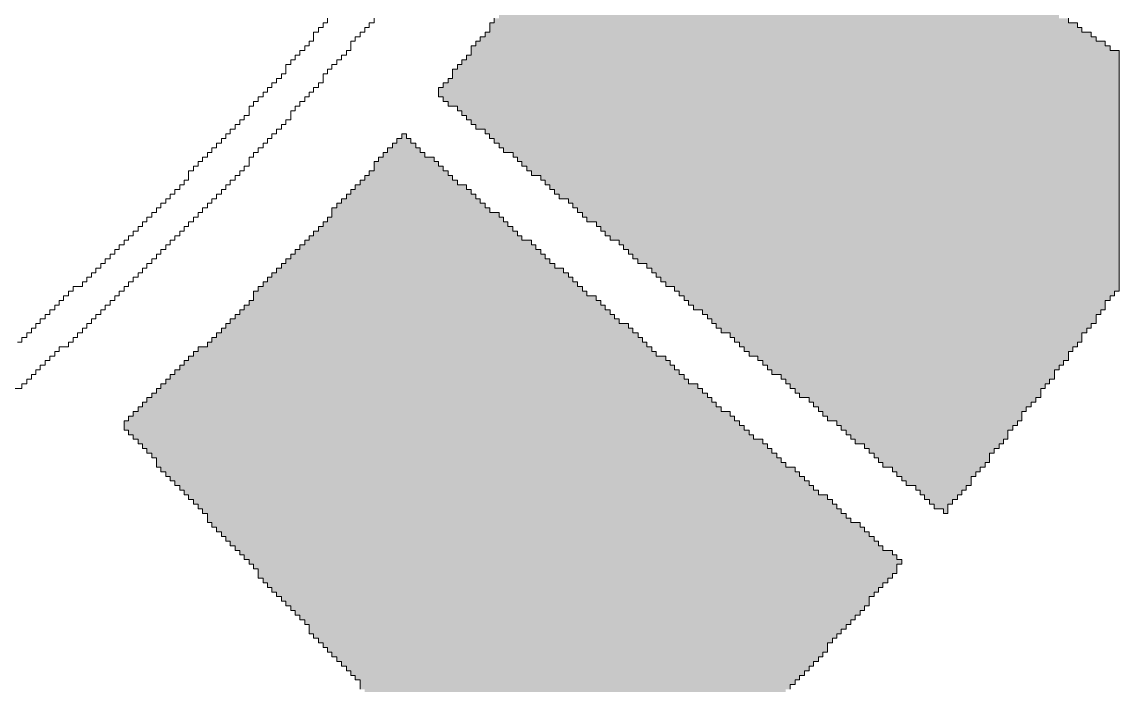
# Model space of a CAD drawing. Header units: millimetres. Extents: x 76.6 to 106.3, y -138 to -109.2.
# Drawn here: x 101.23 to 106.25, y -132.19 to -129.15 of the extents above; entities that cross this region are included whole.
import ezdxf

# ---------------------------------------------------------------- set-up
doc = ezdxf.new("R2010")
doc.units = ezdxf.units.MM
doc.header["$MEASUREMENT"] = 0
doc.layers.add('Layer 1', color=7, linetype='Continuous', lineweight=0)

msp = doc.modelspace()

# ---------------------------------------------------------------- hatches: boundary and pattern name
at = {"layer": 'Layer 1', "true_color": 0x000000, "transparency": 33554687}
h = msp.add_hatch(color=18, dxfattribs=at)
h.dxf.hatch_style = 2
h.paths.add_polyline_path([(105.4683, -131.4022), (105.448, -131.4022), (105.448, -131.3811), (105.4048, -131.3811), (105.4048, -131.36), (105.3845, -131.36), (105.3845, -131.3387), (105.3616, -131.3387), (105.3616, -131.3176), (105.3413, -131.3176), (105.3413, -131.2965), (105.321, -131.2965), (105.321, -131.2752), (105.2777, -131.2752), (105.2777, -131.2541), (105.2575, -131.2541), (105.2575, -131.233), (105.2346, -131.233), (105.2346, -131.2117), (105.2143, -131.2117), (105.2143, -131.1906), (105.171, -131.1906), (105.171, -131.1695), (105.1507, -131.1695), (105.1507, -131.1482), (105.1305, -131.1482), (105.1305, -131.1271), (105.1076, -131.1271), (105.1076, -131.106), (105.0873, -131.106), (105.0873, -131.0847), (105.044, -131.0847), (105.044, -131.0636), (105.0237, -131.0636), (105.0237, -131.0425), (105.0035, -131.0425), (105.0035, -131.0212), (104.9806, -131.0212), (104.9806, -131.0001), (104.9603, -131.0001), (104.9603, -130.979), (104.9171, -130.979), (104.9171, -130.9577), (104.8968, -130.9577), (104.8968, -130.9366), (104.8764, -130.9366), (104.8764, -130.9155), (104.8536, -130.9155), (104.8536, -130.8942), (104.8333, -130.8942), (104.8333, -130.8731), (104.79, -130.8731), (104.79, -130.852), (104.7698, -130.852), (104.7698, -130.8307), (104.7469, -130.8307), (104.7469, -130.8096), (104.7266, -130.8096), (104.7266, -130.7885), (104.7063, -130.7885), (104.7063, -130.7672), (104.6631, -130.7672), (104.6631, -130.7461), (104.6428, -130.7461), (104.6428, -130.725), (104.6225, -130.725), (104.6225, -130.7037), (104.5996, -130.7037), (104.5996, -130.6826), (104.559, -130.6826), (104.559, -130.6615), (104.5361, -130.6615), (104.5361, -130.6402), (104.5158, -130.6402), (104.5158, -130.6191), (104.4929, -130.6191), (104.4929, -130.598), (104.4726, -130.598), (104.4726, -130.5767), (104.432, -130.5767), (104.432, -130.5556), (104.4091, -130.5556), (104.4091, -130.5345), (104.3888, -130.5345), (104.3888, -130.5132), (104.3684, -130.5132), (104.3684, -130.4921), (104.3455, -130.4921), (104.3455, -130.471), (104.305, -130.471), (104.305, -130.4497), (104.2821, -130.4497), (104.2821, -130.4286), (104.2617, -130.4286), (104.2617, -130.4075), (104.2389, -130.4075), (104.2389, -130.3862), (104.2186, -130.3862), (104.2186, -130.3651), (104.1779, -130.3651), (104.1779, -130.344), (104.1551, -130.344), (104.1551, -130.3227), (104.1347, -130.3227), (104.1347, -130.3016), (104.1145, -130.3016), (104.1145, -130.2805), (104.0916, -130.2805), (104.0916, -130.2592), (104.0509, -130.2592), (104.0509, -130.2381), (104.0281, -130.2381), (104.0281, -130.217), (104.0078, -130.217), (104.0078, -130.1957), (103.9849, -130.1957), (103.9849, -130.1746), (103.9646, -130.1746), (103.9646, -130.1535), (103.9239, -130.1535), (103.9239, -130.1322), (103.9011, -130.1322), (103.9011, -130.1111), (103.8807, -130.1111), (103.8807, -130.09), (103.8605, -130.09), (103.8605, -130.0687), (103.8173, -130.0687), (103.8173, -130.0476), (103.7969, -130.0476), (103.7969, -130.0265), (103.7741, -130.0265), (103.7741, -130.0052), (103.7537, -130.0052), (103.7537, -129.9841), (103.7335, -129.9841), (103.7335, -129.963), (103.6903, -129.963), (103.6903, -129.9417), (103.6699, -129.9417), (103.6699, -129.9206), (103.6471, -129.9206), (103.6471, -129.8995), (103.6268, -129.8995), (103.6268, -129.8782), (103.6065, -129.8782), (103.6065, -129.8571), (103.5633, -129.8571), (103.5633, -129.836), (103.5429, -129.836), (103.5429, -129.8147), (103.5201, -129.8147), (103.5201, -129.7936), (103.4997, -129.7936), (103.4997, -129.7725), (103.4795, -129.7725), (103.4795, -129.7512), (103.4363, -129.7512), (103.4363, -129.7301), (103.4159, -129.7301), (103.4159, -129.709), (103.3931, -129.709), (103.3931, -129.6877), (103.3727, -129.6877), (103.3727, -129.6666), (103.3525, -129.6666), (103.3525, -129.6455), (103.3093, -129.6455), (103.3093, -129.6242), (103.2889, -129.6242), (103.2889, -129.6031), (103.2661, -129.6031), (103.2661, -129.582), (103.2458, -129.582), (103.2458, -129.5607), (103.2255, -129.5607), (103.2255, -129.5396), (103.1823, -129.5396), (103.1823, -129.5185), (103.1594, -129.5185), (103.1594, -129.4972), (103.1391, -129.4972), (103.1391, -129.4761), (103.1391, -129.455), (103.1594, -129.455), (103.1594, -129.4337), (103.1823, -129.4337), (103.1823, -129.4126), (103.2026, -129.4126), (103.2026, -129.3915), (103.2026, -129.3702), (103.2255, -129.3702), (103.2255, -129.3491), (103.2458, -129.3491), (103.2458, -129.328), (103.2661, -129.328), (103.2661, -129.3067), (103.2889, -129.3067), (103.2889, -129.2856), (103.2889, -129.2645), (103.3093, -129.2645), (103.3093, -129.2432), (103.3296, -129.2432), (103.3296, -129.2221), (103.3525, -129.2221), (103.3525, -129.201), (103.3728, -129.201), (103.3728, -129.1797), (103.3728, -129.1797), (103.3728, -129.1586), (103.393, -129.1586), (103.393, -129.1375), (103.416, -129.1375), (103.416, -129.1162), (103.4363, -129.1162), (103.4363, -129.0951), (103.4565, -129.0951), (103.4565, -129.074), (103.4566, -129.074), (103.4566, -129.0527), (103.4794, -129.0527), (103.4794, -129.0316), (103.4998, -129.0316), (103.4998, -129.0105), (103.5201, -129.0105), (103.5201, -128.9892), (103.52, -128.9892), (103.52, -128.9681), (103.543, -128.9681), (103.543, -128.947), (103.5633, -128.947), (103.5633, -128.9257), (103.5835, -128.9257), (103.5835, -128.9046), (103.5836, -128.9046), (103.5836, -128.8835), (103.6064, -128.8835), (103.6064, -128.8622), (103.6268, -128.8622), (103.6268, -128.8411), (103.6471, -128.8411), (103.6471, -128.82), (103.6471, -128.7987), (103.67, -128.7987), (103.67, -128.7776), (103.6902, -128.7776), (103.6902, -128.7565), (103.7105, -128.7565), (103.7105, -128.7352), (103.7106, -128.7352), (103.7106, -128.7141), (103.7335, -128.7141), (103.7335, -128.693), (103.7538, -128.693), (103.7538, -128.6717), (103.7538, -128.6506), (103.7741, -128.6506), (103.7741, -128.6295), (103.7969, -128.6295), (103.7969, -128.6082), (103.8172, -128.6082), (103.8172, -128.5871), (103.8172, -128.566), (103.8376, -128.566), (103.8376, -128.5447), (103.8605, -128.5447), (103.8605, -128.5236), (103.8605, -128.5025), (103.8808, -128.5025), (103.8808, -128.4812), (103.901, -128.4812), (103.901, -128.4601), (103.9239, -128.4601), (103.9239, -128.439), (103.9239, -128.4177), (103.9442, -128.4177), (103.9442, -128.3966), (103.9646, -128.3966), (103.9646, -128.3755), (103.9645, -128.3755), (103.9645, -128.3542), (103.9849, -128.3542), (103.9849, -128.3331), (104.0078, -128.3331), (104.0078, -128.312), (104.0078, -128.2907), (104.0281, -128.2907), (104.0281, -128.2696), (104.0509, -128.2696), (104.0509, -128.2485), (104.0509, -128.2272), (104.0712, -128.2272), (104.0712, -128.2061), (104.0916, -128.2061), (104.0916, -128.185), (104.0915, -128.185), (104.0915, -128.1637), (104.1145, -128.1637), (104.1145, -128.1426), (104.1348, -128.1426), (104.1348, -128.1215), (104.1348, -128.1002), (104.155, -128.1002), (104.155, -128.0791), (104.1779, -128.0791), (104.1779, -128.058), (104.1779, -128.0367), (104.1982, -128.0367), (104.1982, -128.0156), (104.2186, -128.0156), (104.2186, -127.9945), (104.2389, -127.9945), (104.2389, -128.0156), (104.282, -128.0156), (104.282, -128.0367), (104.3049, -128.0367), (104.3049, -128.058), (104.3455, -128.058), (104.3455, -128.0791), (104.3684, -128.0791), (104.3684, -128.1002), (104.4091, -128.1002), (104.4091, -128.1215), (104.4523, -128.1215), (104.4523, -128.1426), (104.4726, -128.1426), (104.4726, -128.1637), (104.5157, -128.1637), (104.5157, -128.185), (104.5361, -128.185), (104.5361, -128.2061), (104.5792, -128.2061), (104.5792, -128.2272), (104.5995, -128.2272), (104.5995, -128.2485), (104.6427, -128.2485), (104.6427, -128.2696), (104.6631, -128.2696), (104.6631, -128.2907), (104.7063, -128.2907), (104.7063, -128.312), (104.7469, -128.312), (104.7469, -128.3331), (104.7698, -128.3331), (104.7698, -128.3542), (104.8129, -128.3542), (104.8129, -128.3755), (104.8333, -128.3755), (104.8333, -128.3966), (104.8764, -128.3966), (104.8764, -128.4177), (104.8967, -128.4177), (104.8967, -128.439), (104.9399, -128.439), (104.9399, -128.4601), (104.9602, -128.4601), (104.9602, -128.4812), (105.0035, -128.4812), (105.0035, -128.5025), (105.0238, -128.5025), (105.0238, -128.5236), (105.067, -128.5236), (105.067, -128.5447), (105.1076, -128.5447), (105.1076, -128.566), (105.1304, -128.566), (105.1304, -128.5871), (105.171, -128.5871), (105.171, -128.6082), (105.1939, -128.6082), (105.1939, -128.6295), (105.2346, -128.6295), (105.2346, -128.6506), (105.2575, -128.6506), (105.2575, -128.6717), (105.2981, -128.6717), (105.2981, -128.693), (105.321, -128.693), (105.321, -128.7141), (105.3616, -128.7141), (105.3616, -128.7352), (105.4047, -128.7352), (105.4047, -128.7565), (105.425, -128.7565), (105.425, -128.7776), (105.4683, -128.7776), (105.4683, -128.7987), (105.4886, -128.7987), (105.4886, -128.82), (105.5318, -128.82), (105.5318, -128.8411), (105.5521, -128.8411), (105.5521, -128.8622), (105.5952, -128.8622), (105.5952, -128.8835), (105.6156, -128.8835), (105.6156, -128.9046), (105.6587, -128.9046), (105.6587, -128.9257), (105.702, -128.9257), (105.702, -128.947), (105.7223, -128.947), (105.7223, -128.9681), (105.7654, -128.9681), (105.7654, -128.9892), (105.7858, -128.9892), (105.7858, -129.0105), (105.8264, -129.0105), (105.8264, -129.0316), (105.8492, -129.0316), (105.8492, -129.0527), (105.8925, -129.0527), (105.8925, -129.074), (105.9127, -129.074), (105.9127, -129.0951), (105.956, -129.0951), (105.956, -129.1162), (105.9763, -129.1162), (105.9763, -129.1375), (106.0194, -129.1375), (106.0194, -129.1586), (106.0601, -129.1586), (106.0601, -129.1797), (106.0804, -129.1797), (106.0804, -129.201), (106.1236, -129.201), (106.1236, -129.2221), (106.1465, -129.2221), (106.1465, -129.2432), (106.1871, -129.2432), (106.1871, -129.2645), (106.2099, -129.2645), (106.2099, -129.2856), (106.2505, -129.2856), (106.2505, -129.3067), (106.2506, -129.3067), (106.2506, -129.328), (106.2506, -129.328), (106.2506, -129.3491), (106.2506, -129.3491), (106.2506, -129.3702), (106.2506, -129.3702), (106.2506, -129.3915), (106.2506, -129.4126), (106.2506, -129.4126), (106.2506, -129.4337), (106.2506, -129.4337), (106.2506, -129.455), (106.2506, -129.455), (106.2506, -129.4761), (106.2506, -129.4972), (106.2506, -129.4972), (106.2506, -129.5185), (106.2506, -129.5185), (106.2506, -129.5396), (106.2506, -129.5607), (106.2506, -129.5607), (106.2506, -129.582), (106.2506, -129.582), (106.2506, -129.6031), (106.2505, -129.6031), (106.2505, -129.6242), (106.2506, -129.6242), (106.2506, -129.6455), (106.2506, -129.6666), (106.2505, -129.6666), (106.2505, -129.6877), (106.2506, -129.6877), (106.2506, -129.709), (106.2505, -129.709), (106.2505, -129.7301), (106.2506, -129.7301), (106.2506, -129.7512), (106.2506, -129.7725), (106.2505, -129.7725), (106.2505, -129.7936), (106.2506, -129.7936), (106.2506, -129.8147), (106.2505, -129.8147), (106.2505, -129.836), (106.2506, -129.836), (106.2506, -129.8571), (106.2506, -129.8782), (106.2506, -129.8782), (106.2506, -129.8995), (106.2506, -129.8995), (106.2506, -129.9206), (106.2505, -129.9206), (106.2505, -129.9417), (106.2506, -129.9417), (106.2506, -129.963), (106.2506, -129.9841), (106.2505, -129.9841), (106.2505, -130.0052), (106.2506, -130.0052), (106.2506, -130.0265), (106.2505, -130.0265), (106.2505, -130.0476), (106.2506, -130.0476), (106.2506, -130.0687), (106.2506, -130.09), (106.2505, -130.09), (106.2505, -130.1111), (106.2506, -130.1111), (106.2506, -130.1322), (106.2505, -130.1322), (106.2505, -130.1535), (106.2506, -130.1535), (106.2506, -130.1746), (106.2506, -130.1746), (106.2506, -130.1957), (106.2506, -130.1957), (106.2506, -130.217), (106.2506, -130.217), (106.2506, -130.2381), (106.2505, -130.2381), (106.2505, -130.2592), (106.2506, -130.2592), (106.2506, -130.2805), (106.2506, -130.2805), (106.2506, -130.3016), (106.2505, -130.3016), (106.2505, -130.3227), (106.2506, -130.3227), (106.2506, -130.344), (106.2505, -130.344), (106.2505, -130.3651), (106.2506, -130.3651), (106.2506, -130.3862), (106.2303, -130.3862), (106.2303, -130.4075), (106.2099, -130.4075), (106.2099, -130.4286), (106.1871, -130.4286), (106.1871, -130.4497), (106.1871, -130.4497), (106.1871, -130.471), (106.1667, -130.471), (106.1667, -130.4921), (106.1464, -130.4921), (106.1464, -130.5132), (106.1465, -130.5132), (106.1465, -130.5345), (106.1236, -130.5345), (106.1236, -130.5556), (106.1033, -130.5556), (106.1033, -130.5767), (106.0804, -130.5767), (106.0804, -130.598), (106.0804, -130.598), (106.0804, -130.6191), (106.0601, -130.6191), (106.0601, -130.6402), (106.0398, -130.6402), (106.0398, -130.6615), (106.0195, -130.6615), (106.0195, -130.6826), (106.0195, -130.7037), (105.9966, -130.7037), (105.9966, -130.725), (105.9763, -130.725), (105.9763, -130.7461), (105.956, -130.7461), (105.956, -130.7672), (105.956, -130.7885), (105.9331, -130.7885), (105.9331, -130.8096), (105.9128, -130.8096), (105.9128, -130.8307), (105.8925, -130.8307), (105.8925, -130.852), (105.8924, -130.852), (105.8924, -130.8731), (105.8696, -130.8731), (105.8696, -130.8942), (105.8493, -130.8942), (105.8493, -130.9155), (105.8264, -130.9155), (105.8264, -130.9366), (105.8061, -130.9366), (105.8061, -130.9577), (105.8061, -130.9577), (105.8061, -130.979), (105.7858, -130.979), (105.7858, -131.0001), (105.7655, -131.0001), (105.7655, -131.0212), (105.7426, -131.0212), (105.7426, -131.0425), (105.7425, -131.0425), (105.7425, -131.0636), (105.7222, -131.0636), (105.7222, -131.0847), (105.702, -131.0847), (105.702, -131.106), (105.6791, -131.106), (105.6791, -131.1271), (105.6588, -131.1271), (105.6588, -131.1482), (105.6587, -131.1482), (105.6587, -131.1695), (105.6384, -131.1695), (105.6384, -131.1906), (105.6156, -131.1906), (105.6156, -131.2117), (105.5953, -131.2117), (105.5953, -131.233), (105.575, -131.233), (105.575, -131.2541), (105.5749, -131.2541), (105.5749, -131.2752), (105.5521, -131.2752), (105.5521, -131.2965), (105.5318, -131.2965), (105.5318, -131.3176), (105.5115, -131.3176), (105.5115, -131.3387), (105.4886, -131.3387), (105.4886, -131.36), (105.4683, -131.36), (105.4683, -131.3811)])
h = msp.add_hatch(color=18, dxfattribs=at)
h.dxf.hatch_style = 2
h.paths.add_polyline_path([(102.9918, -129.6666), (102.9918, -129.6877), (103.0121, -129.6877), (103.0121, -129.709), (103.035, -129.709), (103.035, -129.7301), (103.0553, -129.7301), (103.0553, -129.7512), (103.0756, -129.7512), (103.0756, -129.7725), (103.1187, -129.7725), (103.1187, -129.7936), (103.139, -129.7936), (103.139, -129.8147), (103.1594, -129.8147), (103.1594, -129.836), (103.1823, -129.836), (103.1823, -129.8571), (103.2026, -129.8571), (103.2026, -129.8782), (103.2255, -129.8782), (103.2255, -129.8995), (103.2661, -129.8995), (103.2661, -129.9206), (103.2889, -129.9206), (103.2889, -129.9417), (103.3092, -129.9417), (103.3092, -129.963), (103.3296, -129.963), (103.3296, -129.9841), (103.3524, -129.9841), (103.3524, -130.0052), (103.3728, -130.0052), (103.3728, -130.0265), (103.4159, -130.0265), (103.4159, -130.0476), (103.4362, -130.0476), (103.4362, -130.0687), (103.4565, -130.0687), (103.4565, -130.09), (103.4794, -130.09), (103.4794, -130.1111), (103.4997, -130.1111), (103.4997, -130.1322), (103.52, -130.1322), (103.52, -130.1535), (103.5633, -130.1535), (103.5633, -130.1746), (103.5836, -130.1746), (103.5836, -130.1957), (103.6065, -130.1957), (103.6065, -130.217), (103.6268, -130.217), (103.6268, -130.2381), (103.6471, -130.2381), (103.6471, -130.2592), (103.67, -130.2592), (103.67, -130.2805), (103.7106, -130.2805), (103.7106, -130.3016), (103.7334, -130.3016), (103.7334, -130.3227), (103.7537, -130.3227), (103.7537, -130.344), (103.774, -130.344), (103.774, -130.3651), (103.7969, -130.3651), (103.7969, -130.3862), (103.8172, -130.3862), (103.8172, -130.4075), (103.8604, -130.4075), (103.8604, -130.4286), (103.8807, -130.4286), (103.8807, -130.4497), (103.9011, -130.4497), (103.9011, -130.471), (103.9239, -130.471), (103.9239, -130.4921), (103.9442, -130.4921), (103.9442, -130.5132), (103.9646, -130.5132), (103.9646, -130.5345), (104.0078, -130.5345), (104.0078, -130.5556), (104.0281, -130.5556), (104.0281, -130.5767), (104.051, -130.5767), (104.051, -130.598), (104.0713, -130.598), (104.0713, -130.6191), (104.0916, -130.6191), (104.0916, -130.6402), (104.1144, -130.6402), (104.1144, -130.6615), (104.1347, -130.6615), (104.1347, -130.6826), (104.178, -130.6826), (104.178, -130.7037), (104.1983, -130.7037), (104.1983, -130.725), (104.2186, -130.725), (104.2186, -130.7461), (104.2389, -130.7461), (104.2389, -130.7672), (104.2618, -130.7672), (104.2618, -130.7885), (104.2821, -130.7885), (104.2821, -130.8096), (104.3253, -130.8096), (104.3253, -130.8307), (104.3456, -130.8307), (104.3456, -130.852), (104.3684, -130.852), (104.3684, -130.8731), (104.3888, -130.8731), (104.3888, -130.8942), (104.4091, -130.8942), (104.4091, -130.9155), (104.4319, -130.9155), (104.4319, -130.9366), (104.4726, -130.9366), (104.4726, -130.9577), (104.4929, -130.9577), (104.4929, -130.979), (104.5158, -130.979), (104.5158, -131.0001), (104.536, -131.0001), (104.536, -131.0212), (104.5589, -131.0212), (104.5589, -131.0425), (104.5792, -131.0425), (104.5792, -131.0636), (104.6225, -131.0636), (104.6225, -131.0847), (104.6428, -131.0847), (104.6428, -131.106), (104.6631, -131.106), (104.6631, -131.1271), (104.686, -131.1271), (104.686, -131.1482), (104.7063, -131.1482), (104.7063, -131.1695), (104.7266, -131.1695), (104.7266, -131.1906), (104.7698, -131.1906), (104.7698, -131.2117), (104.7901, -131.2117), (104.7901, -131.233), (104.813, -131.233), (104.813, -131.2541), (104.8333, -131.2541), (104.8333, -131.2752), (104.8536, -131.2752), (104.8536, -131.2965), (104.8765, -131.2965), (104.8765, -131.3176), (104.9171, -131.3176), (104.9171, -131.3387), (104.9399, -131.3387), (104.9399, -131.36), (104.9602, -131.36), (104.9602, -131.3811), (104.9806, -131.3811), (104.9806, -131.4022), (105.0034, -131.4022), (105.0034, -131.4235), (105.0238, -131.4235), (105.0238, -131.4446), (105.0669, -131.4446), (105.0669, -131.4657), (105.0872, -131.4657), (105.0872, -131.487), (105.1075, -131.487), (105.1075, -131.5081), (105.1304, -131.5081), (105.1304, -131.5292), (105.1508, -131.5292), (105.1508, -131.5505), (105.171, -131.5505), (105.171, -131.5716), (105.2143, -131.5716), (105.2143, -131.5927), (105.2346, -131.5927), (105.2346, -131.614), (105.2575, -131.614), (105.2575, -131.6351), (105.2346, -131.6351), (105.2346, -131.6562), (105.2346, -131.6562), (105.2346, -131.6775), (105.2143, -131.6775), (105.2143, -131.6986), (105.194, -131.6986), (105.194, -131.7197), (105.1711, -131.7197), (105.1711, -131.741), (105.1508, -131.741), (105.1508, -131.7621), (105.1304, -131.7621), (105.1304, -131.7832), (105.1076, -131.7832), (105.1076, -131.8045), (105.1076, -131.8045), (105.1076, -131.8256), (105.0872, -131.8256), (105.0872, -131.8467), (105.0669, -131.8467), (105.0669, -131.868), (105.0441, -131.868), (105.0441, -131.8891), (105.0237, -131.8891), (105.0237, -131.9102), (105.0034, -131.9102), (105.0034, -131.9315), (104.9806, -131.9315), (104.9806, -131.9526), (104.9603, -131.9526), (104.9603, -131.9737), (104.94, -131.9737), (104.94, -131.995), (104.9171, -131.995), (104.9171, -132.0161), (104.9171, -132.0161), (104.9171, -132.0372), (104.8968, -132.0372), (104.8968, -132.0585), (104.8764, -132.0585), (104.8764, -132.0796), (104.8536, -132.0796), (104.8536, -132.1007), (104.8332, -132.1007), (104.8332, -132.122), (104.8129, -132.122), (104.8129, -132.1431), (104.7901, -132.1431), (104.7901, -132.1642), (104.7697, -132.1642), (104.7697, -132.1855), (104.7469, -132.1855), (104.7469, -132.2066), (104.7266, -132.2066), (104.7266, -132.2277), (104.7063, -132.2277), (104.7063, -132.249), (104.686, -132.249), (104.686, -132.2701), (104.6631, -132.2701), (104.6631, -132.2912), (104.6631, -132.2912), (104.6631, -132.3125), (104.6428, -132.3125), (104.6428, -132.3336), (104.6224, -132.3336), (104.6224, -132.3547), (104.5996, -132.3547), (104.5996, -132.376), (104.5792, -132.376), (104.5792, -132.3971), (104.5589, -132.3971), (104.5589, -132.4182), (104.5361, -132.4182), (104.5361, -132.4395), (104.5158, -132.4395), (104.5158, -132.4606), (104.4929, -132.4606), (104.4929, -132.4817), (104.4726, -132.4817), (104.4726, -132.503), (104.4523, -132.503), (104.4523, -132.5241), (104.432, -132.5241), (104.432, -132.5452), (104.4091, -132.5452), (104.4091, -132.5665), (104.3888, -132.5665), (104.3888, -132.5876), (104.3684, -132.5876), (104.3684, -132.6087), (104.3456, -132.6087), (104.3456, -132.63), (104.3253, -132.63), (104.3253, -132.6511), (104.305, -132.6511), (104.305, -132.6722), (104.2821, -132.6722), (104.2821, -132.6935), (104.2617, -132.6935), (104.2617, -132.7146), (104.2389, -132.7146), (104.2389, -132.7357), (104.2185, -132.7357), (104.2185, -132.757), (104.1982, -132.757), (104.1982, -132.7781), (104.1779, -132.7781), (104.1779, -132.7992), (104.155, -132.7992), (104.155, -132.8205), (104.1347, -132.8205), (104.1347, -132.8416), (104.1144, -132.8416), (104.1144, -132.8627), (104.0915, -132.8627), (104.0915, -132.884), (104.0712, -132.884), (104.0712, -132.9051), (104.0509, -132.9051), (104.0509, -132.9262), (104.028, -132.9262), (104.028, -132.9475), (104.0078, -132.9475), (104.0078, -132.9686), (103.9849, -132.9686), (103.9849, -132.9897), (103.9646, -132.9897), (103.9646, -133.011), (103.9239, -133.011), (103.9239, -133.0321), (103.901, -133.0321), (103.901, -133.0532), (103.8807, -133.0532), (103.8807, -133.0745), (103.8604, -133.0745), (103.8604, -133.0956), (103.8375, -133.0956), (103.8375, -133.1167), (103.8172, -133.1167), (103.8172, -133.138), (103.7969, -133.138), (103.7969, -133.1591), (103.774, -133.1591), (103.774, -133.1802), (103.7537, -133.1802), (103.7537, -133.2015), (103.7105, -133.2015), (103.7105, -133.1802), (103.6902, -133.1802), (103.6902, -133.1591), (103.6699, -133.1591), (103.6699, -133.138), (103.647, -133.138), (103.647, -133.1167), (103.6267, -133.1167), (103.6267, -133.0956), (103.6064, -133.0956), (103.6064, -133.0745), (103.5835, -133.0745), (103.5835, -133.0532), (103.5632, -133.0532), (103.5632, -133.0321), (103.5429, -133.0321), (103.5429, -133.011), (103.5201, -133.011), (103.5201, -132.9897), (103.4998, -132.9897), (103.4998, -132.9686), (103.4795, -132.9686), (103.4795, -132.9475), (103.4794, -132.9475), (103.4794, -132.9262), (103.4565, -132.9262), (103.4565, -132.9051), (103.4362, -132.9051), (103.4362, -132.884), (103.4159, -132.884), (103.4159, -132.8627), (103.393, -132.8627), (103.393, -132.8416), (103.3727, -132.8416), (103.3727, -132.8205), (103.3524, -132.8205), (103.3524, -132.7992), (103.3295, -132.7992), (103.3295, -132.7781), (103.3092, -132.7781), (103.3092, -132.757), (103.2889, -132.757), (103.2889, -132.7357), (103.2661, -132.7357), (103.2661, -132.7146), (103.2457, -132.7146), (103.2457, -132.6935), (103.2458, -132.6935), (103.2458, -132.6722), (103.2255, -132.6722), (103.2255, -132.6511), (103.2026, -132.6511), (103.2026, -132.63), (103.1823, -132.63), (103.1823, -132.6087), (103.1594, -132.6087), (103.1594, -132.5876), (103.1391, -132.5876), (103.1391, -132.5665), (103.1188, -132.5665), (103.1188, -132.5452), (103.0985, -132.5452), (103.0985, -132.5241), (103.0756, -132.5241), (103.0756, -132.503), (103.0553, -132.503), (103.0553, -132.4817), (103.0349, -132.4817), (103.0349, -132.4606), (103.0121, -132.4606), (103.0121, -132.4395), (103.0121, -132.4395), (103.0121, -132.4182), (102.9917, -132.4182), (102.9917, -132.3971), (102.9714, -132.3971), (102.9714, -132.376), (102.9486, -132.376), (102.9486, -132.3547), (102.9282, -132.3547), (102.9282, -132.3336), (102.9054, -132.3336), (102.9054, -132.3125), (102.8851, -132.3125), (102.8851, -132.2912), (102.8648, -132.2912), (102.8648, -132.2701), (102.8445, -132.2701), (102.8445, -132.249), (102.8216, -132.249), (102.8216, -132.2277), (102.8013, -132.2277), (102.8013, -132.2066), (102.7809, -132.2066), (102.7809, -132.1855), (102.7809, -132.1642), (102.7581, -132.1642), (102.7581, -132.1431), (102.7377, -132.1431), (102.7377, -132.122), (102.7174, -132.122), (102.7174, -132.1007), (102.6946, -132.1007), (102.6946, -132.0796), (102.6742, -132.0796), (102.6742, -132.0585), (102.6514, -132.0585), (102.6514, -132.0372), (102.6311, -132.0372), (102.6311, -132.0161), (102.6108, -132.0161), (102.6108, -131.995), (102.5905, -131.995), (102.5905, -131.9737), (102.5676, -131.9737), (102.5676, -131.9526), (102.5473, -131.9526), (102.5473, -131.9315), (102.5472, -131.9315), (102.5472, -131.9102), (102.5269, -131.9102), (102.5269, -131.8891), (102.5041, -131.8891), (102.5041, -131.868), (102.4837, -131.868), (102.4837, -131.8467), (102.4634, -131.8467), (102.4634, -131.8256), (102.4406, -131.8256), (102.4406, -131.8045), (102.4203, -131.8045), (102.4203, -131.7832), (102.3974, -131.7832), (102.3974, -131.7621), (102.3771, -131.7621), (102.3771, -131.741), (102.3568, -131.741), (102.3568, -131.7197), (102.3365, -131.7197), (102.3365, -131.6986), (102.3136, -131.6986), (102.3136, -131.6775), (102.3136, -131.6775), (102.3136, -131.6562), (102.2933, -131.6562), (102.2933, -131.6351), (102.273, -131.6351), (102.273, -131.614), (102.2501, -131.614), (102.2501, -131.5927), (102.2298, -131.5927), (102.2298, -131.5716), (102.2094, -131.5716), (102.2094, -131.5505), (102.1866, -131.5505), (102.1866, -131.5292), (102.1662, -131.5292), (102.1662, -131.5081), (102.1459, -131.5081), (102.1459, -131.487), (102.123, -131.487), (102.123, -131.4657), (102.1027, -131.4657), (102.1027, -131.4446), (102.0825, -131.4446), (102.0825, -131.4235), (102.0824, -131.4235), (102.0824, -131.4022), (102.0596, -131.4022), (102.0596, -131.3811), (102.0392, -131.3811), (102.0392, -131.36), (102.0189, -131.36), (102.0189, -131.3387), (101.9961, -131.3387), (101.9961, -131.3176), (101.9758, -131.3176), (101.9758, -131.2965), (101.9555, -131.2965), (101.9555, -131.2752), (101.9326, -131.2752), (101.9326, -131.2541), (101.9123, -131.2541), (101.9123, -131.233), (101.892, -131.233), (101.892, -131.2117), (101.8691, -131.2117), (101.8691, -131.1906), (101.8488, -131.1906), (101.8488, -131.1695), (101.8488, -131.1695), (101.8488, -131.1482), (101.8285, -131.1482), (101.8285, -131.1271), (101.8056, -131.1271), (101.8056, -131.106), (101.7853, -131.106), (101.7853, -131.0847), (101.765, -131.0847), (101.765, -131.0636), (101.742, -131.0636), (101.742, -131.0425), (101.7217, -131.0425), (101.7217, -131.0212), (101.7014, -131.0212), (101.7014, -131.0001), (101.7015, -131.0001), (101.7015, -130.979), (101.7218, -130.979), (101.7218, -130.9577), (101.7421, -130.9577), (101.7421, -130.9366), (101.7649, -130.9366), (101.7649, -130.9155), (101.7853, -130.9155), (101.7853, -130.8942), (101.8056, -130.8942), (101.8056, -130.8731), (101.8284, -130.8731), (101.8284, -130.852), (101.8488, -130.852), (101.8488, -130.8307), (101.8691, -130.8307), (101.8691, -130.8096), (101.892, -130.8096), (101.892, -130.7885), (101.9123, -130.7885), (101.9123, -130.7672), (101.9326, -130.7672), (101.9326, -130.7461), (101.9555, -130.7461), (101.9555, -130.725), (101.9758, -130.725), (101.9758, -130.7037), (101.9961, -130.7037), (101.9961, -130.6826), (102.0189, -130.6826), (102.0189, -130.6615), (102.0392, -130.6615), (102.0392, -130.6402), (102.0825, -130.6402), (102.0825, -130.6191), (102.1028, -130.6191), (102.1028, -130.598), (102.1231, -130.598), (102.1231, -130.5767), (102.146, -130.5767), (102.146, -130.5556), (102.1663, -130.5556), (102.1663, -130.5345), (102.1866, -130.5345), (102.1866, -130.5132), (102.2094, -130.5132), (102.2094, -130.4921), (102.2297, -130.4921), (102.2297, -130.471), (102.2501, -130.471), (102.2501, -130.4497), (102.2729, -130.4497), (102.2729, -130.4286), (102.2932, -130.4286), (102.2932, -130.4075), (102.2932, -130.3862), (102.3135, -130.3862), (102.3135, -130.3651), (102.3364, -130.3651), (102.3364, -130.344), (102.3567, -130.344), (102.3567, -130.3227), (102.377, -130.3227), (102.377, -130.3016), (102.3974, -130.3016), (102.3974, -130.2805), (102.4203, -130.2805), (102.4203, -130.2592), (102.4406, -130.2592), (102.4406, -130.2381), (102.4635, -130.2381), (102.4635, -130.217), (102.4838, -130.217), (102.4838, -130.1957), (102.5041, -130.1957), (102.5041, -130.1746), (102.527, -130.1746), (102.527, -130.1535), (102.5472, -130.1535), (102.5472, -130.1322), (102.5675, -130.1322), (102.5675, -130.1111), (102.5904, -130.1111), (102.5904, -130.09), (102.6107, -130.09), (102.6107, -130.0687), (102.631, -130.0687), (102.631, -130.0476), (102.6514, -130.0476), (102.6514, -130.0265), (102.6514, -130.0265), (102.6514, -130.0052), (102.6742, -130.0052), (102.6742, -129.9841), (102.6946, -129.9841), (102.6946, -129.963), (102.7174, -129.963), (102.7174, -129.9417), (102.7377, -129.9417), (102.7377, -129.9206), (102.7581, -129.9206), (102.7581, -129.8995), (102.781, -129.8995), (102.781, -129.8782), (102.8013, -129.8782), (102.8013, -129.8571), (102.8216, -129.8571), (102.8216, -129.836), (102.8444, -129.836), (102.8444, -129.8147), (102.8444, -129.7936), (102.8647, -129.7936), (102.8647, -129.7725), (102.8851, -129.7725), (102.8851, -129.7512), (102.9054, -129.7512), (102.9054, -129.7301), (102.9283, -129.7301), (102.9283, -129.709), (102.9486, -129.709), (102.9486, -129.6877), (102.9715, -129.6877), (102.9715, -129.6666)])

# ---------------------------------------------------------------- linework, layer by layer
at = {"layer": 'Layer 1'}
for points in [[(102.8444, -129.1375), (102.8444, -129.1586), (102.8216, -129.1586), (102.8216, -129.1797), (102.8012, -129.1797), (102.8012, -129.201), (102.7809, -129.201), (102.7809, -129.2221), (102.7581, -129.2221), (102.7581, -129.2432), (102.7378, -129.2432), (102.7378, -129.2645), (102.7377, -129.2645), (102.7377, -129.2856), (102.7174, -129.2856), (102.7174, -129.3067), (102.6945, -129.3067), (102.6945, -129.328), (102.6742, -129.328), (102.6742, -129.3491), (102.6514, -129.3491), (102.6514, -129.3702), (102.6311, -129.3702), (102.6311, -129.3915), (102.6108, -129.3915), (102.6108, -129.4126), (102.6108, -129.4126), (102.6108, -129.4337), (102.5904, -129.4337), (102.5904, -129.455), (102.5675, -129.455), (102.5675, -129.4761), (102.5472, -129.4761), (102.5472, -129.4972), (102.5269, -129.4972), (102.5269, -129.5185), (102.504, -129.5185), (102.504, -129.5396), (102.4837, -129.5396), (102.4837, -129.5607), (102.4635, -129.5607), (102.4635, -129.582), (102.4634, -129.582), (102.4634, -129.6031), (102.4405, -129.6031), (102.4405, -129.6242), (102.4202, -129.6242), (102.4202, -129.6455), (102.3974, -129.6455), (102.3974, -129.6666), (102.377, -129.6666), (102.377, -129.6877), (102.3567, -129.6877), (102.3567, -129.709), (102.3364, -129.709), (102.3364, -129.7301), (102.3135, -129.7301), (102.3135, -129.7512), (102.2932, -129.7512), (102.2932, -129.7725), (102.2729, -129.7725), (102.2729, -129.7936), (102.273, -129.7936), (102.273, -129.8147), (102.2501, -129.8147), (102.2501, -129.836), (102.2298, -129.836), (102.2298, -129.8571), (102.2094, -129.8571), (102.2094, -129.8782), (102.1865, -129.8782), (102.1865, -129.8995), (102.1662, -129.8995), (102.1662, -129.9206), (102.1459, -129.9206), (102.1459, -129.9417), (102.123, -129.9417), (102.123, -129.963), (102.1027, -129.963), (102.1027, -129.9841), (102.0824, -129.9841), (102.0824, -130.0052), (102.0595, -130.0052), (102.0595, -130.0265), (102.0392, -130.0265), (102.0392, -130.0476), (102.0189, -130.0476), (102.0189, -130.0687), (101.996, -130.0687), (101.996, -130.09), (101.9757, -130.09), (101.9757, -130.1111), (101.9554, -130.1111), (101.9554, -130.1322), (101.9325, -130.1322), (101.9325, -130.1535), (101.9122, -130.1535), (101.9122, -130.1746), (101.8919, -130.1746), (101.8919, -130.1957), (101.869, -130.1957), (101.869, -130.217), (101.8487, -130.217), (101.8487, -130.2381), (101.8284, -130.2381), (101.8284, -130.2592), (101.8055, -130.2592), (101.8055, -130.2805), (101.7853, -130.2805), (101.7853, -130.3016), (101.7649, -130.3016), (101.7649, -130.3227), (101.742, -130.3227), (101.742, -130.344), (101.7217, -130.344), (101.7217, -130.3651), (101.7015, -130.3651), (101.7015, -130.3862), (101.6786, -130.3862), (101.6786, -130.4075), (101.6583, -130.4075), (101.6583, -130.4286), (101.638, -130.4286), (101.638, -130.4497), (101.6151, -130.4497), (101.6151, -130.471), (101.5948, -130.471), (101.5948, -130.4921), (101.5719, -130.4921), (101.5719, -130.5132), (101.5516, -130.5132), (101.5516, -130.5345), (101.5313, -130.5345), (101.5313, -130.5556), (101.511, -130.5556), (101.511, -130.5767), (101.4881, -130.5767), (101.4881, -130.598), (101.4678, -130.598), (101.4678, -130.6191), (101.4475, -130.6191), (101.4475, -130.6402), (101.4043, -130.6402), (101.4043, -130.6615), (101.384, -130.6615), (101.384, -130.6826), (101.3611, -130.6826), (101.3611, -130.7037), (101.3408, -130.7037), (101.3408, -130.725), (101.3179, -130.725), (101.3179, -130.7461), (101.2976, -130.7461), (101.2976, -130.7672), (101.2773, -130.7672), (101.2773, -130.7885), (101.257, -130.7885), (101.257, -130.8096), (101.2341, -130.8096), (101.2341, -130.8307), (101.1935, -130.8307)], [(101.2138, -130.6191), (101.2341, -130.6191), (101.2341, -130.598), (101.257, -130.598), (101.257, -130.5767), (101.2773, -130.5767), (101.2773, -130.5556), (101.2976, -130.5556), (101.2976, -130.5345), (101.3179, -130.5345), (101.3179, -130.5132), (101.3408, -130.5132), (101.3408, -130.4921), (101.3611, -130.4921), (101.3611, -130.471), (101.384, -130.471), (101.384, -130.4497), (101.4043, -130.4497), (101.4043, -130.4286), (101.4246, -130.4286), (101.4246, -130.4075), (101.4475, -130.4075), (101.4475, -130.3862), (101.4678, -130.3862), (101.4678, -130.3651), (101.5109, -130.3651), (101.5109, -130.344), (101.5312, -130.344), (101.5312, -130.3227), (101.5515, -130.3227), (101.5515, -130.3016), (101.5719, -130.3016), (101.5719, -130.2805), (101.5947, -130.2805), (101.5947, -130.2592), (101.615, -130.2592), (101.615, -130.2381), (101.6379, -130.2381), (101.6379, -130.217), (101.6582, -130.217), (101.6582, -130.1957), (101.6785, -130.1957), (101.6785, -130.1746), (101.7014, -130.1746), (101.7014, -130.1535), (101.7217, -130.1535), (101.7217, -130.1322), (101.742, -130.1322), (101.742, -130.1111), (101.7649, -130.1111), (101.7649, -130.09), (101.7852, -130.09), (101.7852, -130.0687), (101.8055, -130.0687), (101.8055, -130.0476), (101.8284, -130.0476), (101.8284, -130.0265), (101.8487, -130.0265), (101.8487, -130.0052), (101.869, -130.0052), (101.869, -129.9841), (101.8919, -129.9841), (101.8919, -129.963), (101.9122, -129.963), (101.9122, -129.9417), (101.9325, -129.9417), (101.9325, -129.9206), (101.9554, -129.9206), (101.9554, -129.8995), (101.9757, -129.8995), (101.9757, -129.8782), (101.996, -129.8782), (101.996, -129.8571), (101.9961, -129.8571), (101.9961, -129.836), (102.019, -129.836), (102.019, -129.8147), (102.0393, -129.8147), (102.0393, -129.7936), (102.0595, -129.7936), (102.0595, -129.7725), (102.0824, -129.7725), (102.0824, -129.7512), (102.1027, -129.7512), (102.1027, -129.7301), (102.123, -129.7301), (102.123, -129.709), (102.1459, -129.709), (102.1459, -129.6877), (102.1662, -129.6877), (102.1662, -129.6666), (102.1866, -129.6666), (102.1866, -129.6455), (102.2094, -129.6455), (102.2094, -129.6242), (102.2297, -129.6242), (102.2297, -129.6031), (102.25, -129.6031), (102.25, -129.582), (102.273, -129.582), (102.273, -129.5607), (102.2729, -129.5607), (102.2729, -129.5396), (102.2932, -129.5396), (102.2932, -129.5185), (102.3135, -129.5185), (102.3135, -129.4972), (102.3364, -129.4972), (102.3364, -129.4761), (102.3567, -129.4761), (102.3567, -129.455), (102.377, -129.455), (102.377, -129.4337), (102.3974, -129.4337), (102.3974, -129.4126), (102.4203, -129.4126), (102.4203, -129.3915), (102.4406, -129.3915), (102.4406, -129.3702), (102.4406, -129.3702), (102.4406, -129.3491), (102.4634, -129.3491), (102.4634, -129.328), (102.4837, -129.328), (102.4837, -129.3067), (102.504, -129.3067), (102.504, -129.2856), (102.5269, -129.2856), (102.5269, -129.2645), (102.5473, -129.2645), (102.5473, -129.2432), (102.5676, -129.2432), (102.5676, -129.2221), (102.5675, -129.2221), (102.5675, -129.201), (102.5904, -129.201), (102.5904, -129.1797), (102.6108, -129.1797), (102.6108, -129.1586), (102.631, -129.1586), (102.631, -129.1375)], [(106.0194, -129.1375), (106.0194, -129.1586), (106.0601, -129.1586), (106.0601, -129.1797), (106.0804, -129.1797), (106.0804, -129.201), (106.1236, -129.201), (106.1236, -129.2221), (106.1465, -129.2221), (106.1465, -129.2432), (106.1871, -129.2432), (106.1871, -129.2645), (106.2099, -129.2645), (106.2099, -129.2856), (106.2505, -129.2856), (106.2505, -129.3067), (106.2506, -129.3067), (106.2506, -129.328), (106.2506, -129.328), (106.2506, -129.3491), (106.2506, -129.3491), (106.2506, -129.3702), (106.2506, -129.3702), (106.2506, -129.3915), (106.2506, -129.4126), (106.2506, -129.4126), (106.2506, -129.4337), (106.2506, -129.4337), (106.2506, -129.455), (106.2506, -129.455), (106.2506, -129.4761), (106.2506, -129.4972), (106.2506, -129.4972), (106.2506, -129.5185), (106.2506, -129.5185), (106.2506, -129.5396), (106.2506, -129.5607), (106.2506, -129.5607), (106.2506, -129.582), (106.2506, -129.582), (106.2506, -129.6031), (106.2505, -129.6031), (106.2505, -129.6242), (106.2506, -129.6242), (106.2506, -129.6455), (106.2506, -129.6666), (106.2505, -129.6666), (106.2505, -129.6877), (106.2506, -129.6877), (106.2506, -129.709), (106.2505, -129.709), (106.2505, -129.7301), (106.2506, -129.7301), (106.2506, -129.7512), (106.2506, -129.7725), (106.2505, -129.7725), (106.2505, -129.7936), (106.2506, -129.7936), (106.2506, -129.8147), (106.2505, -129.8147), (106.2505, -129.836), (106.2506, -129.836), (106.2506, -129.8571), (106.2506, -129.8782), (106.2506, -129.8782), (106.2506, -129.8995), (106.2506, -129.8995), (106.2506, -129.9206), (106.2505, -129.9206), (106.2505, -129.9417), (106.2506, -129.9417), (106.2506, -129.963), (106.2506, -129.9841), (106.2505, -129.9841), (106.2505, -130.0052), (106.2506, -130.0052), (106.2506, -130.0265), (106.2505, -130.0265), (106.2505, -130.0476), (106.2506, -130.0476), (106.2506, -130.0687), (106.2506, -130.09), (106.2505, -130.09), (106.2505, -130.1111), (106.2506, -130.1111), (106.2506, -130.1322), (106.2505, -130.1322), (106.2505, -130.1535), (106.2506, -130.1535), (106.2506, -130.1746), (106.2506, -130.1746), (106.2506, -130.1957), (106.2506, -130.1957), (106.2506, -130.217), (106.2506, -130.217), (106.2506, -130.2381), (106.2505, -130.2381), (106.2505, -130.2592), (106.2506, -130.2592), (106.2506, -130.2805), (106.2506, -130.2805), (106.2506, -130.3016), (106.2505, -130.3016), (106.2505, -130.3227), (106.2506, -130.3227), (106.2506, -130.344), (106.2505, -130.344), (106.2505, -130.3651), (106.2506, -130.3651), (106.2506, -130.3862), (106.2303, -130.3862), (106.2303, -130.4075), (106.2099, -130.4075), (106.2099, -130.4286), (106.1871, -130.4286), (106.1871, -130.4497), (106.1871, -130.4497), (106.1871, -130.471), (106.1667, -130.471), (106.1667, -130.4921), (106.1464, -130.4921), (106.1464, -130.5132), (106.1465, -130.5132), (106.1465, -130.5345), (106.1236, -130.5345), (106.1236, -130.5556), (106.1033, -130.5556), (106.1033, -130.5767), (106.0804, -130.5767), (106.0804, -130.598), (106.0804, -130.598), (106.0804, -130.6191), (106.0601, -130.6191), (106.0601, -130.6402), (106.0398, -130.6402), (106.0398, -130.6615), (106.0195, -130.6615), (106.0195, -130.6826), (106.0195, -130.7037), (105.9966, -130.7037), (105.9966, -130.725), (105.9763, -130.725), (105.9763, -130.7461), (105.956, -130.7461), (105.956, -130.7672), (105.956, -130.7885), (105.9331, -130.7885), (105.9331, -130.8096), (105.9128, -130.8096), (105.9128, -130.8307), (105.8925, -130.8307), (105.8925, -130.852), (105.8924, -130.852), (105.8924, -130.8731), (105.8696, -130.8731), (105.8696, -130.8942), (105.8493, -130.8942), (105.8493, -130.9155), (105.8264, -130.9155), (105.8264, -130.9366), (105.8061, -130.9366), (105.8061, -130.9577), (105.8061, -130.9577), (105.8061, -130.979), (105.7858, -130.979), (105.7858, -131.0001), (105.7655, -131.0001), (105.7655, -131.0212), (105.7426, -131.0212), (105.7426, -131.0425), (105.7425, -131.0425), (105.7425, -131.0636), (105.7222, -131.0636), (105.7222, -131.0847), (105.702, -131.0847), (105.702, -131.106), (105.6791, -131.106), (105.6791, -131.1271), (105.6588, -131.1271), (105.6588, -131.1482), (105.6587, -131.1482), (105.6587, -131.1695), (105.6384, -131.1695), (105.6384, -131.1906), (105.6156, -131.1906), (105.6156, -131.2117), (105.5953, -131.2117), (105.5953, -131.233), (105.575, -131.233), (105.575, -131.2541), (105.5749, -131.2541), (105.5749, -131.2752), (105.5521, -131.2752), (105.5521, -131.2965), (105.5318, -131.2965), (105.5318, -131.3176), (105.5115, -131.3176), (105.5115, -131.3387), (105.4886, -131.3387), (105.4886, -131.36), (105.4683, -131.36), (105.4683, -131.3811), (105.4683, -131.4022), (105.448, -131.4022), (105.448, -131.3811), (105.4048, -131.3811), (105.4048, -131.36), (105.3845, -131.36), (105.3845, -131.3387), (105.3616, -131.3387), (105.3616, -131.3176), (105.3413, -131.3176), (105.3413, -131.2965), (105.321, -131.2965), (105.321, -131.2752), (105.2777, -131.2752), (105.2777, -131.2541), (105.2575, -131.2541), (105.2575, -131.233), (105.2346, -131.233), (105.2346, -131.2117), (105.2143, -131.2117), (105.2143, -131.1906), (105.171, -131.1906), (105.171, -131.1695), (105.1507, -131.1695), (105.1507, -131.1482), (105.1305, -131.1482), (105.1305, -131.1271), (105.1076, -131.1271), (105.1076, -131.106), (105.0873, -131.106), (105.0873, -131.0847), (105.044, -131.0847), (105.044, -131.0636), (105.0237, -131.0636), (105.0237, -131.0425), (105.0035, -131.0425), (105.0035, -131.0212), (104.9806, -131.0212), (104.9806, -131.0001), (104.9603, -131.0001), (104.9603, -130.979), (104.9171, -130.979), (104.9171, -130.9577), (104.8968, -130.9577), (104.8968, -130.9366), (104.8764, -130.9366), (104.8764, -130.9155), (104.8536, -130.9155), (104.8536, -130.8942), (104.8333, -130.8942), (104.8333, -130.8731), (104.79, -130.8731), (104.79, -130.852), (104.7698, -130.852), (104.7698, -130.8307), (104.7469, -130.8307), (104.7469, -130.8096), (104.7266, -130.8096), (104.7266, -130.7885), (104.7063, -130.7885), (104.7063, -130.7672), (104.6631, -130.7672), (104.6631, -130.7461), (104.6428, -130.7461), (104.6428, -130.725), (104.6225, -130.725), (104.6225, -130.7037), (104.5996, -130.7037), (104.5996, -130.6826), (104.559, -130.6826), (104.559, -130.6615), (104.5361, -130.6615), (104.5361, -130.6402), (104.5158, -130.6402), (104.5158, -130.6191), (104.4929, -130.6191), (104.4929, -130.598), (104.4726, -130.598), (104.4726, -130.5767), (104.432, -130.5767), (104.432, -130.5556), (104.4091, -130.5556), (104.4091, -130.5345), (104.3888, -130.5345), (104.3888, -130.5132), (104.3684, -130.5132), (104.3684, -130.4921), (104.3455, -130.4921), (104.3455, -130.471), (104.305, -130.471), (104.305, -130.4497), (104.2821, -130.4497), (104.2821, -130.4286), (104.2617, -130.4286), (104.2617, -130.4075), (104.2389, -130.4075), (104.2389, -130.3862), (104.2186, -130.3862), (104.2186, -130.3651), (104.1779, -130.3651), (104.1779, -130.344), (104.1551, -130.344), (104.1551, -130.3227), (104.1347, -130.3227), (104.1347, -130.3016), (104.1145, -130.3016), (104.1145, -130.2805), (104.0916, -130.2805), (104.0916, -130.2592), (104.0509, -130.2592), (104.0509, -130.2381), (104.0281, -130.2381), (104.0281, -130.217), (104.0078, -130.217), (104.0078, -130.1957), (103.9849, -130.1957), (103.9849, -130.1746), (103.9646, -130.1746), (103.9646, -130.1535), (103.9239, -130.1535), (103.9239, -130.1322), (103.9011, -130.1322), (103.9011, -130.1111), (103.8807, -130.1111), (103.8807, -130.09), (103.8605, -130.09), (103.8605, -130.0687), (103.8173, -130.0687), (103.8173, -130.0476), (103.7969, -130.0476), (103.7969, -130.0265), (103.7741, -130.0265), (103.7741, -130.0052), (103.7537, -130.0052), (103.7537, -129.9841), (103.7335, -129.9841), (103.7335, -129.963), (103.6903, -129.963), (103.6903, -129.9417), (103.6699, -129.9417), (103.6699, -129.9206), (103.6471, -129.9206), (103.6471, -129.8995), (103.6268, -129.8995), (103.6268, -129.8782), (103.6065, -129.8782), (103.6065, -129.8571), (103.5633, -129.8571), (103.5633, -129.836), (103.5429, -129.836), (103.5429, -129.8147), (103.5201, -129.8147), (103.5201, -129.7936), (103.4997, -129.7936), (103.4997, -129.7725), (103.4795, -129.7725), (103.4795, -129.7512), (103.4363, -129.7512), (103.4363, -129.7301), (103.4159, -129.7301), (103.4159, -129.709), (103.3931, -129.709), (103.3931, -129.6877), (103.3727, -129.6877), (103.3727, -129.6666), (103.3525, -129.6666), (103.3525, -129.6455), (103.3093, -129.6455), (103.3093, -129.6242), (103.2889, -129.6242), (103.2889, -129.6031), (103.2661, -129.6031), (103.2661, -129.582), (103.2458, -129.582), (103.2458, -129.5607), (103.2255, -129.5607), (103.2255, -129.5396), (103.1823, -129.5396), (103.1823, -129.5185), (103.1594, -129.5185), (103.1594, -129.4972), (103.1391, -129.4972), (103.1391, -129.4761), (103.1391, -129.455), (103.1594, -129.455), (103.1594, -129.4337), (103.1823, -129.4337), (103.1823, -129.4126), (103.2026, -129.4126), (103.2026, -129.3915), (103.2026, -129.3702), (103.2255, -129.3702), (103.2255, -129.3491), (103.2458, -129.3491), (103.2458, -129.328), (103.2661, -129.328), (103.2661, -129.3067), (103.2889, -129.3067), (103.2889, -129.2856), (103.2889, -129.2645), (103.3093, -129.2645), (103.3093, -129.2432), (103.3296, -129.2432), (103.3296, -129.2221), (103.3525, -129.2221), (103.3525, -129.201), (103.3728, -129.201), (103.3728, -129.1797), (103.3728, -129.1797), (103.3728, -129.1586), (103.393, -129.1586), (103.393, -129.1375)], [(102.7809, -132.2066), (102.7809, -132.1855), (102.7809, -132.1642), (102.7581, -132.1642), (102.7581, -132.1431), (102.7377, -132.1431), (102.7377, -132.122), (102.7174, -132.122), (102.7174, -132.1007), (102.6946, -132.1007), (102.6946, -132.0796), (102.6742, -132.0796), (102.6742, -132.0585), (102.6514, -132.0585), (102.6514, -132.0372), (102.6311, -132.0372), (102.6311, -132.0161), (102.6108, -132.0161), (102.6108, -131.995), (102.5905, -131.995), (102.5905, -131.9737), (102.5676, -131.9737), (102.5676, -131.9526), (102.5473, -131.9526), (102.5473, -131.9315), (102.5472, -131.9315), (102.5472, -131.9102), (102.5269, -131.9102), (102.5269, -131.8891), (102.5041, -131.8891), (102.5041, -131.868), (102.4837, -131.868), (102.4837, -131.8467), (102.4634, -131.8467), (102.4634, -131.8256), (102.4406, -131.8256), (102.4406, -131.8045), (102.4203, -131.8045), (102.4203, -131.7832), (102.3974, -131.7832), (102.3974, -131.7621), (102.3771, -131.7621), (102.3771, -131.741), (102.3568, -131.741), (102.3568, -131.7197), (102.3365, -131.7197), (102.3365, -131.6986), (102.3136, -131.6986), (102.3136, -131.6775), (102.3136, -131.6775), (102.3136, -131.6562), (102.2933, -131.6562), (102.2933, -131.6351), (102.273, -131.6351), (102.273, -131.614), (102.2501, -131.614), (102.2501, -131.5927), (102.2298, -131.5927), (102.2298, -131.5716), (102.2094, -131.5716), (102.2094, -131.5505), (102.1866, -131.5505), (102.1866, -131.5292), (102.1662, -131.5292), (102.1662, -131.5081), (102.1459, -131.5081), (102.1459, -131.487), (102.123, -131.487), (102.123, -131.4657), (102.1027, -131.4657), (102.1027, -131.4446), (102.0825, -131.4446), (102.0825, -131.4235), (102.0824, -131.4235), (102.0824, -131.4022), (102.0596, -131.4022), (102.0596, -131.3811), (102.0392, -131.3811), (102.0392, -131.36), (102.0189, -131.36), (102.0189, -131.3387), (101.9961, -131.3387), (101.9961, -131.3176), (101.9758, -131.3176), (101.9758, -131.2965), (101.9555, -131.2965), (101.9555, -131.2752), (101.9326, -131.2752), (101.9326, -131.2541), (101.9123, -131.2541), (101.9123, -131.233), (101.892, -131.233), (101.892, -131.2117), (101.8691, -131.2117), (101.8691, -131.1906), (101.8488, -131.1906), (101.8488, -131.1695), (101.8488, -131.1695), (101.8488, -131.1482), (101.8285, -131.1482), (101.8285, -131.1271), (101.8056, -131.1271), (101.8056, -131.106), (101.7853, -131.106), (101.7853, -131.0847), (101.765, -131.0847), (101.765, -131.0636), (101.742, -131.0636), (101.742, -131.0425), (101.7217, -131.0425), (101.7217, -131.0212), (101.7014, -131.0212), (101.7014, -131.0001), (101.7015, -131.0001), (101.7015, -130.979), (101.7218, -130.979), (101.7218, -130.9577), (101.7421, -130.9577), (101.7421, -130.9366), (101.7649, -130.9366), (101.7649, -130.9155), (101.7853, -130.9155), (101.7853, -130.8942), (101.8056, -130.8942), (101.8056, -130.8731), (101.8284, -130.8731), (101.8284, -130.852), (101.8488, -130.852), (101.8488, -130.8307), (101.8691, -130.8307), (101.8691, -130.8096), (101.892, -130.8096), (101.892, -130.7885), (101.9123, -130.7885), (101.9123, -130.7672), (101.9326, -130.7672), (101.9326, -130.7461), (101.9555, -130.7461), (101.9555, -130.725), (101.9758, -130.725), (101.9758, -130.7037), (101.9961, -130.7037), (101.9961, -130.6826), (102.0189, -130.6826), (102.0189, -130.6615), (102.0392, -130.6615), (102.0392, -130.6402), (102.0825, -130.6402), (102.0825, -130.6191), (102.1028, -130.6191), (102.1028, -130.598), (102.1231, -130.598), (102.1231, -130.5767), (102.146, -130.5767), (102.146, -130.5556), (102.1663, -130.5556), (102.1663, -130.5345), (102.1866, -130.5345), (102.1866, -130.5132), (102.2094, -130.5132), (102.2094, -130.4921), (102.2297, -130.4921), (102.2297, -130.471), (102.2501, -130.471), (102.2501, -130.4497), (102.2729, -130.4497), (102.2729, -130.4286), (102.2932, -130.4286), (102.2932, -130.4075), (102.2932, -130.3862), (102.3135, -130.3862), (102.3135, -130.3651), (102.3364, -130.3651), (102.3364, -130.344), (102.3567, -130.344), (102.3567, -130.3227), (102.377, -130.3227), (102.377, -130.3016), (102.3974, -130.3016), (102.3974, -130.2805), (102.4203, -130.2805), (102.4203, -130.2592), (102.4406, -130.2592), (102.4406, -130.2381), (102.4635, -130.2381), (102.4635, -130.217), (102.4838, -130.217), (102.4838, -130.1957), (102.5041, -130.1957), (102.5041, -130.1746), (102.527, -130.1746), (102.527, -130.1535), (102.5472, -130.1535), (102.5472, -130.1322), (102.5675, -130.1322), (102.5675, -130.1111), (102.5904, -130.1111), (102.5904, -130.09), (102.6107, -130.09), (102.6107, -130.0687), (102.631, -130.0687), (102.631, -130.0476), (102.6514, -130.0476), (102.6514, -130.0265), (102.6514, -130.0265), (102.6514, -130.0052), (102.6742, -130.0052), (102.6742, -129.9841), (102.6946, -129.9841), (102.6946, -129.963), (102.7174, -129.963), (102.7174, -129.9417), (102.7377, -129.9417), (102.7377, -129.9206), (102.7581, -129.9206), (102.7581, -129.8995), (102.781, -129.8995), (102.781, -129.8782), (102.8013, -129.8782), (102.8013, -129.8571), (102.8216, -129.8571), (102.8216, -129.836), (102.8444, -129.836), (102.8444, -129.8147), (102.8444, -129.7936), (102.8647, -129.7936), (102.8647, -129.7725), (102.8851, -129.7725), (102.8851, -129.7512), (102.9054, -129.7512), (102.9054, -129.7301), (102.9283, -129.7301), (102.9283, -129.709), (102.9486, -129.709), (102.9486, -129.6877), (102.9715, -129.6877), (102.9715, -129.6666), (102.9918, -129.6666), (102.9918, -129.6877), (103.0121, -129.6877), (103.0121, -129.709), (103.035, -129.709), (103.035, -129.7301), (103.0553, -129.7301), (103.0553, -129.7512), (103.0756, -129.7512), (103.0756, -129.7725), (103.1187, -129.7725), (103.1187, -129.7936), (103.139, -129.7936), (103.139, -129.8147), (103.1594, -129.8147), (103.1594, -129.836), (103.1823, -129.836), (103.1823, -129.8571), (103.2026, -129.8571), (103.2026, -129.8782), (103.2255, -129.8782), (103.2255, -129.8995), (103.2661, -129.8995), (103.2661, -129.9206), (103.2889, -129.9206), (103.2889, -129.9417), (103.3092, -129.9417), (103.3092, -129.963), (103.3296, -129.963), (103.3296, -129.9841), (103.3524, -129.9841), (103.3524, -130.0052), (103.3728, -130.0052), (103.3728, -130.0265), (103.4159, -130.0265), (103.4159, -130.0476), (103.4362, -130.0476), (103.4362, -130.0687), (103.4565, -130.0687), (103.4565, -130.09), (103.4794, -130.09), (103.4794, -130.1111), (103.4997, -130.1111), (103.4997, -130.1322), (103.52, -130.1322), (103.52, -130.1535), (103.5633, -130.1535), (103.5633, -130.1746), (103.5836, -130.1746), (103.5836, -130.1957), (103.6065, -130.1957), (103.6065, -130.217), (103.6268, -130.217), (103.6268, -130.2381), (103.6471, -130.2381), (103.6471, -130.2592), (103.67, -130.2592), (103.67, -130.2805), (103.7106, -130.2805), (103.7106, -130.3016), (103.7334, -130.3016), (103.7334, -130.3227), (103.7537, -130.3227), (103.7537, -130.344), (103.774, -130.344), (103.774, -130.3651), (103.7969, -130.3651), (103.7969, -130.3862), (103.8172, -130.3862), (103.8172, -130.4075), (103.8604, -130.4075), (103.8604, -130.4286), (103.8807, -130.4286), (103.8807, -130.4497), (103.9011, -130.4497), (103.9011, -130.471), (103.9239, -130.471), (103.9239, -130.4921), (103.9442, -130.4921), (103.9442, -130.5132), (103.9646, -130.5132), (103.9646, -130.5345), (104.0078, -130.5345), (104.0078, -130.5556), (104.0281, -130.5556), (104.0281, -130.5767), (104.051, -130.5767), (104.051, -130.598), (104.0713, -130.598), (104.0713, -130.6191), (104.0916, -130.6191), (104.0916, -130.6402), (104.1144, -130.6402), (104.1144, -130.6615), (104.1347, -130.6615), (104.1347, -130.6826), (104.178, -130.6826), (104.178, -130.7037), (104.1983, -130.7037), (104.1983, -130.725), (104.2186, -130.725), (104.2186, -130.7461), (104.2389, -130.7461), (104.2389, -130.7672), (104.2618, -130.7672), (104.2618, -130.7885), (104.2821, -130.7885), (104.2821, -130.8096), (104.3253, -130.8096), (104.3253, -130.8307), (104.3456, -130.8307), (104.3456, -130.852), (104.3684, -130.852), (104.3684, -130.8731), (104.3888, -130.8731), (104.3888, -130.8942), (104.4091, -130.8942), (104.4091, -130.9155), (104.4319, -130.9155), (104.4319, -130.9366), (104.4726, -130.9366), (104.4726, -130.9577), (104.4929, -130.9577), (104.4929, -130.979), (104.5158, -130.979), (104.5158, -131.0001), (104.536, -131.0001), (104.536, -131.0212), (104.5589, -131.0212), (104.5589, -131.0425), (104.5792, -131.0425), (104.5792, -131.0636), (104.6225, -131.0636), (104.6225, -131.0847), (104.6428, -131.0847), (104.6428, -131.106), (104.6631, -131.106), (104.6631, -131.1271), (104.686, -131.1271), (104.686, -131.1482), (104.7063, -131.1482), (104.7063, -131.1695), (104.7266, -131.1695), (104.7266, -131.1906), (104.7698, -131.1906), (104.7698, -131.2117), (104.7901, -131.2117), (104.7901, -131.233), (104.813, -131.233), (104.813, -131.2541), (104.8333, -131.2541), (104.8333, -131.2752), (104.8536, -131.2752), (104.8536, -131.2965), (104.8765, -131.2965), (104.8765, -131.3176), (104.9171, -131.3176), (104.9171, -131.3387), (104.9399, -131.3387), (104.9399, -131.36), (104.9602, -131.36), (104.9602, -131.3811), (104.9806, -131.3811), (104.9806, -131.4022), (105.0034, -131.4022), (105.0034, -131.4235), (105.0238, -131.4235), (105.0238, -131.4446), (105.0669, -131.4446), (105.0669, -131.4657), (105.0872, -131.4657), (105.0872, -131.487), (105.1075, -131.487), (105.1075, -131.5081), (105.1304, -131.5081), (105.1304, -131.5292), (105.1508, -131.5292), (105.1508, -131.5505), (105.171, -131.5505), (105.171, -131.5716), (105.2143, -131.5716), (105.2143, -131.5927), (105.2346, -131.5927), (105.2346, -131.614), (105.2575, -131.614), (105.2575, -131.6351), (105.2346, -131.6351), (105.2346, -131.6562), (105.2346, -131.6562), (105.2346, -131.6775), (105.2143, -131.6775), (105.2143, -131.6986), (105.194, -131.6986), (105.194, -131.7197), (105.1711, -131.7197), (105.1711, -131.741), (105.1508, -131.741), (105.1508, -131.7621), (105.1304, -131.7621), (105.1304, -131.7832), (105.1076, -131.7832), (105.1076, -131.8045), (105.1076, -131.8045), (105.1076, -131.8256), (105.0872, -131.8256), (105.0872, -131.8467), (105.0669, -131.8467), (105.0669, -131.868), (105.0441, -131.868), (105.0441, -131.8891), (105.0237, -131.8891), (105.0237, -131.9102), (105.0034, -131.9102), (105.0034, -131.9315), (104.9806, -131.9315), (104.9806, -131.9526), (104.9603, -131.9526), (104.9603, -131.9737), (104.94, -131.9737), (104.94, -131.995), (104.9171, -131.995), (104.9171, -132.0161), (104.9171, -132.0161), (104.9171, -132.0372), (104.8968, -132.0372), (104.8968, -132.0585), (104.8764, -132.0585), (104.8764, -132.0796), (104.8536, -132.0796), (104.8536, -132.1007), (104.8332, -132.1007), (104.8332, -132.122), (104.8129, -132.122), (104.8129, -132.1431), (104.7901, -132.1431), (104.7901, -132.1642), (104.7697, -132.1642), (104.7697, -132.1855), (104.7469, -132.1855), (104.7469, -132.2066)]]:
    msp.add_lwpolyline(points, dxfattribs=at)

doc.saveas('drawing.dxf')
